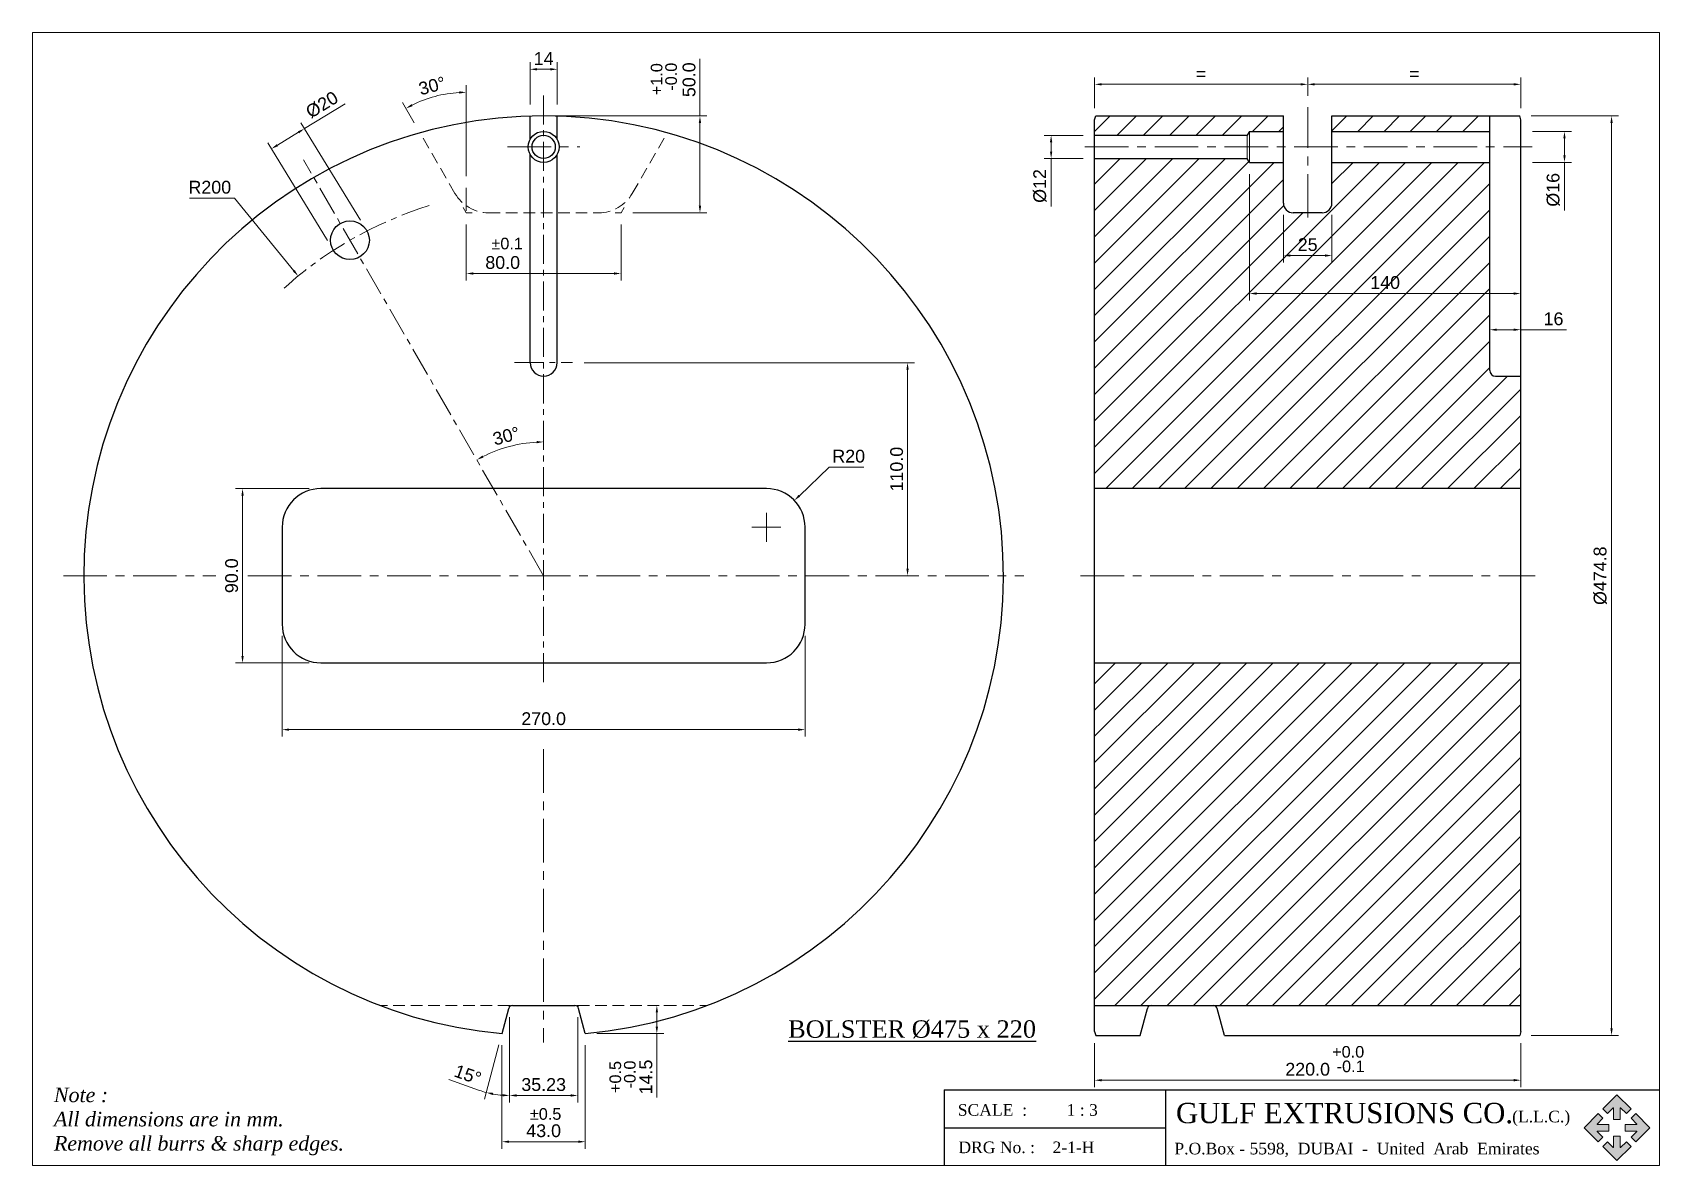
# Model space of a CAD drawing. Header units: millimetres. Extents: x 13 to 293, y 17 to 212.
import ezdxf
from ezdxf.enums import TextEntityAlignment as Align

# ---------------------------------------------------------------- set-up
doc = ezdxf.new("R2010")
doc.units = ezdxf.units.MM
doc.header["$MEASUREMENT"] = 0
doc.linetypes.add('CENTER', pattern=[2, 1.25, -0.25, 0.25, -0.25])
doc.linetypes.add('HIDDEN', pattern=[0.375, 0.25, -0.125])
doc.layers.add('Layer3', color=7, linetype='Continuous', lineweight=0)
doc.layers.add('PROFILE', color=7, linetype='Continuous')
doc.styles.add('ROMANT', font='TIMES.TTF', dxfattribs={"height": 2})
doc.styles.get("Standard").update_dxf_attribs({"font": 'ARIAL.TTF'})
doc.dimstyles.new('Copy of Standard', dxfattribs={"dimtxt": 2.2, "dimasz": 1.2, "dimexe": 1.2, "dimexo": 2, "dimgap": 0.75, "dimtad": 1, "dimtih": 1, "dimtoh": 1, "dimzin": 0, "dimdsep": 46, "dimtxsty": 'Standard', "dimcen": 2.5, "dimclrd": 5, "dimclre": 5, "dimclrt": 4, "dimadec": 0, "dimazin": 0, "dimtfac": 1, "dimtofl": 0, "dimtmove": 0, "dimatfit": 3, "dimfxl": 1, "dimtolj": 1, "dimtzin": 0, "dimlwd": 0, "dimlwe": 0, "dimarcsym": 0})
doc.dimstyles.get("Standard").update_dxf_attribs({"dimtxt": 2.2, "dimasz": 1.2, "dimexe": 1.2, "dimexo": 2, "dimgap": 0.75, "dimtad": 1, "dimzin": 0, "dimdsep": 46, "dimtxsty": 'Standard', "dimcen": 2.5, "dimclrd": 5, "dimclre": 5, "dimclrt": 4, "dimadec": 0, "dimazin": 0, "dimtfac": 1, "dimtofl": 0, "dimtmove": 0, "dimatfit": 3, "dimfxl": 1, "dimtolj": 1, "dimtzin": 0, "dimlwd": 0, "dimlwe": 0, "dimarcsym": 0})

# ---------------------------------------------------------------- blocks, each defined once
blk = doc.blocks.new('*D226')
at = {"layer": 'Defpoints', "color": 0, "transparency": 16777216}
for p in [(547.65, 439.78), (555.98, 439.78), (555.98, 430.75)]:
    blk.add_point(p, dxfattribs=at)
at = {"layer": 'PROFILE', "color": 5, "lineweight": 0, "transparency": 16777216}
for p, q in [((547.65, 437.78), (547.65, 429.55)), ((555.98, 437.78), (555.98, 429.55)), ((548.85, 430.75), (554.78, 430.75))]:
    blk.add_line(p, q, dxfattribs=at)
at = {"layer": 'PROFILE', "color": 5, "transparency": 16777216}
for points in [[(548.85, 430.95), (548.85, 430.55), (547.65, 430.75)], [(554.78, 430.95), (554.78, 430.55), (555.98, 430.75)]]:
    blk.add_solid(points, dxfattribs=at)
at = {"layer": 'PROFILE', "color": 4, "transparency": 16777216, "insert": (551.81, 432.62), "char_height": 2.2, "attachment_point": 5}
blk.add_mtext('\\A1;25', dxfattribs=at)
blk = doc.blocks.new('*D227')
at = {"layer": 'Defpoints', "color": 0, "transparency": 16777216}
for p in [(515.15, 297.18), (588.48, 297.18), (588.48, 288.81)]:
    blk.add_point(p, dxfattribs=at)
at = {"layer": 'PROFILE', "color": 5, "lineweight": 0, "transparency": 16777216}
for p, q in [((515.15, 295.18), (515.15, 287.61)), ((588.48, 295.18), (588.48, 287.61)), ((516.35, 288.81), (587.28, 288.81))]:
    blk.add_line(p, q, dxfattribs=at)
at = {"layer": 'PROFILE', "color": 5, "transparency": 16777216}
for points in [[(516.35, 289.01), (516.35, 288.61), (515.15, 288.81)], [(587.28, 289.01), (587.28, 288.61), (588.48, 288.81)]]:
    blk.add_solid(points, dxfattribs=at)
at = {"layer": 'PROFILE', "color": 4, "transparency": 16777216, "insert": (551.81, 290.68), "char_height": 2.2, "attachment_point": 5}
blk.add_mtext('\\A1;220.0', dxfattribs=at)
blk = doc.blocks.new('*D228')
at = {"layer": 'Defpoints', "color": 0, "transparency": 16777216}
for p in [(588.3, 454.78), (588.3, 296.51), (604.11, 296.51)]:
    blk.add_point(p, dxfattribs=at)
at = {"layer": 'PROFILE', "color": 5, "lineweight": 0, "transparency": 16777216}
for p, q in [((590.3, 454.78), (605.31, 454.78)), ((604.11, 453.58), (604.11, 297.71)), ((590.3, 296.51), (605.31, 296.51))]:
    blk.add_line(p, q, dxfattribs=at)
at = {"layer": 'PROFILE', "color": 5, "transparency": 16777216}
for points in [[(603.91, 453.58), (604.31, 453.58), (604.11, 454.78)], [(603.91, 297.71), (604.31, 297.71), (604.11, 296.51)]]:
    blk.add_solid(points, dxfattribs=at)
at = {"layer": 'PROFILE', "color": 4, "transparency": 16777216, "insert": (602.17, 375.64), "char_height": 2.2, "attachment_point": 5, "rotation": 90}
blk.add_mtext('\\A1;Ø474.8', dxfattribs=at)
blk = doc.blocks.new('*D229')
at = {"layer": 'Defpoints', "color": 0, "transparency": 16777216}
for p in [(403.38, 458.54), (399.05, 451.86), (406.99, 442.41), (405.06, 441.44), (406.99, 438.46)]:
    blk.add_point(p, dxfattribs=at)
at = {"layer": 'PROFILE', "color": 5, "lineweight": 0, "transparency": 16777216}
for p, q in [((406.99, 444.41), (406.99, 460.05)), ((398.05, 453.6), (396.01, 457.11))]:
    blk.add_line(p, q, dxfattribs=at)
blk.add_arc((406.99, 438.11), 20.74, 93.3153, 116.6847, dxfattribs=at)
at = {"layer": 'PROFILE', "color": 5, "transparency": 16777216}
for points in [[(397.77, 456.47), (397.58, 456.82), (396.61, 456.07)], [(405.78, 459.02), (405.79, 458.62), (406.99, 458.85)]]:
    blk.add_solid(points, dxfattribs=at)
at = {"layer": 'PROFILE', "color": 4, "transparency": 16777216, "insert": (401.13, 459.96), "char_height": 2.2, "attachment_point": 5, "rotation": 15}
blk.add_mtext('\\A1;30°', dxfattribs=at)
blk = doc.blocks.new('*D230')
at = {"layer": 'Defpoints', "color": 0, "transparency": 16777216}
for p in [(406.99, 438.11), (433.65, 438.11), (433.65, 427.66)]:
    blk.add_point(p, dxfattribs=at)
at = {"layer": 'PROFILE', "color": 5, "lineweight": 0, "transparency": 16777216}
for p, q in [((406.99, 436.11), (406.99, 426.46)), ((433.65, 436.11), (433.65, 426.46)), ((408.19, 427.66), (432.45, 427.66))]:
    blk.add_line(p, q, dxfattribs=at)
at = {"layer": 'PROFILE', "color": 5, "transparency": 16777216}
for points in [[(408.19, 427.86), (408.19, 427.46), (406.99, 427.66)], [(432.45, 427.86), (432.45, 427.46), (433.65, 427.66)]]:
    blk.add_solid(points, dxfattribs=at)
at = {"layer": 'PROFILE', "color": 4, "transparency": 16777216, "insert": (413.27, 429.54), "char_height": 2.2, "attachment_point": 5}
blk.add_mtext('\\A1;80.0', dxfattribs=at)
blk = doc.blocks.new('*D231')
at = {"layer": 'Defpoints', "color": 0, "transparency": 16777216}
for p in [(420.32, 454.78), (447.22, 454.78), (433.65, 438.11)]:
    blk.add_point(p, dxfattribs=at)
at = {"layer": 'PROFILE', "color": 5, "lineweight": 0, "transparency": 16777216}
for p, q in [((447.22, 454.78), (447.22, 464.62)), ((422.32, 454.78), (448.42, 454.78)), ((447.22, 439.31), (447.22, 453.58)), ((435.65, 438.11), (448.42, 438.11))]:
    blk.add_line(p, q, dxfattribs=at)
at = {"layer": 'PROFILE', "color": 5, "transparency": 16777216}
for points in [[(447.02, 453.58), (447.42, 453.58), (447.22, 454.78)], [(447.02, 439.31), (447.42, 439.31), (447.22, 438.11)]]:
    blk.add_solid(points, dxfattribs=at)
at = {"layer": 'PROFILE', "color": 4, "transparency": 16777216, "insert": (445.35, 461.01), "char_height": 2.2, "attachment_point": 5, "rotation": 90}
blk.add_mtext('\\A1;50.0', dxfattribs=at)
blk = doc.blocks.new('*D224')
at = {"layer": 'Defpoints', "color": 0, "transparency": 16777216}
for p in [(515.15, 451.44), (507.66, 447.44), (515.15, 447.44)]:
    blk.add_point(p, dxfattribs=at)
at = {"layer": 'PROFILE', "color": 5, "lineweight": 0, "transparency": 16777216}
for p, q in [((513.15, 451.44), (506.46, 451.44)), ((507.66, 450.24), (507.66, 448.64)), ((513.15, 447.44), (506.46, 447.44)), ((507.66, 447.44), (507.66, 439.22))]:
    blk.add_line(p, q, dxfattribs=at)
at = {"layer": 'PROFILE', "color": 5, "transparency": 16777216}
for points in [[(507.46, 450.24), (507.86, 450.24), (507.66, 451.44)], [(507.46, 448.64), (507.86, 448.64), (507.66, 447.44)]]:
    blk.add_solid(points, dxfattribs=at)
at = {"layer": 'PROFILE', "color": 4, "transparency": 16777216, "insert": (505.73, 442.73), "char_height": 2.2, "attachment_point": 5, "rotation": 90}
blk.add_mtext('\\A1;Ø12', dxfattribs=at)
blk = doc.blocks.new('*D232')
at = {"layer": 'Defpoints', "color": 0, "transparency": 16777216}
for p in [(439.8, 301.67), (427.49, 296.84), (439.8, 296.84)]:
    blk.add_point(p, dxfattribs=at)
at = {"layer": 'PROFILE', "color": 5, "lineweight": 0, "transparency": 16777216}
for p, q in [((439.8, 300.47), (439.8, 298.04)), ((441.8, 301.67), (441, 301.67)), ((429.49, 296.84), (441, 296.84)), ((439.8, 296.84), (439.8, 285.85))]:
    blk.add_line(p, q, dxfattribs=at)
at = {"layer": 'PROFILE', "color": 5, "transparency": 16777216}
for points in [[(439.6, 300.47), (440, 300.47), (439.8, 301.67)], [(439.6, 298.04), (440, 298.04), (439.8, 296.84)]]:
    blk.add_solid(points, dxfattribs=at)
at = {"layer": 'PROFILE', "color": 4, "transparency": 16777216, "insert": (437.92, 289.36), "char_height": 2.2, "attachment_point": 5, "rotation": 90}
blk.add_mtext('\\A1;14.5', dxfattribs=at)
blk = doc.blocks.new('*D233')
at = {"layer": 'Defpoints', "color": 0, "transparency": 16777216}
for p in [(413.15, 296.84), (427.49, 296.84), (413.15, 278.22)]:
    blk.add_point(p, dxfattribs=at)
at = {"layer": 'PROFILE', "color": 5, "lineweight": 0, "transparency": 16777216}
for p, q in [((413.15, 294.84), (413.15, 277.02)), ((427.49, 294.84), (427.49, 277.02)), ((426.29, 278.22), (414.35, 278.22))]:
    blk.add_line(p, q, dxfattribs=at)
at = {"layer": 'PROFILE', "color": 5, "transparency": 16777216}
for points in [[(414.35, 278.42), (414.35, 278.02), (413.15, 278.22)], [(426.29, 278.42), (426.29, 278.02), (427.49, 278.22)]]:
    blk.add_solid(points, dxfattribs=at)
at = {"layer": 'PROFILE', "color": 4, "transparency": 16777216, "insert": (420.32, 280.1), "char_height": 2.2, "attachment_point": 5}
blk.add_mtext('\\A1;43.0', dxfattribs=at)
blk = doc.blocks.new('*D234')
at = {"layer": 'Defpoints', "color": 0, "transparency": 16777216}
for p in [(414.45, 301.67), (426.19, 301.67), (426.19, 286.18)]:
    blk.add_point(p, dxfattribs=at)
at = {"layer": 'PROFILE', "color": 5, "lineweight": 0, "transparency": 16777216}
for p, q in [((414.45, 299.67), (414.45, 284.98)), ((426.19, 299.67), (426.19, 284.98)), ((415.65, 286.18), (424.99, 286.18))]:
    blk.add_line(p, q, dxfattribs=at)
at = {"layer": 'PROFILE', "color": 5, "transparency": 16777216}
for points in [[(415.65, 286.38), (415.65, 285.98), (414.45, 286.18)], [(424.99, 286.38), (424.99, 285.98), (426.19, 286.18)]]:
    blk.add_solid(points, dxfattribs=at)
at = {"layer": 'PROFILE', "color": 4, "transparency": 16777216, "insert": (420.32, 288.05), "char_height": 2.2, "attachment_point": 5}
blk.add_mtext('\\A1;35.23', dxfattribs=at)
blk = doc.blocks.new('*D235')
at = {"layer": 'Defpoints', "color": 0, "transparency": 16777216}
for p in [(414.31, 301.18), (413.15, 296.84), (414.45, 297.98), (414.45, 294.78), (413.1, 286.23)]:
    blk.add_point(p, dxfattribs=at)
at = {"layer": 'PROFILE', "color": 5, "lineweight": 0, "transparency": 16777216}
for p, q in [((412.63, 294.9), (410.13, 285.54)), ((414.45, 292.78), (414.45, 284.97)), ((409.29, 287.06), (404, 288.92))]:
    blk.add_line(p, q, dxfattribs=at)
for start, end in [(250.5618, 255), (259.4382, 265.5618)]:
    blk.add_arc((414.45, 301.67), 15.5, start, end, dxfattribs=at)
at = {"layer": 'PROFILE', "color": 5, "transparency": 16777216}
for points in [[(411.56, 286.24), (411.65, 286.63), (410.44, 286.7)], [(413.26, 286.42), (413.24, 286.02), (414.45, 286.17)]]:
    blk.add_solid(points, dxfattribs=at)
at = {"layer": 'PROFILE', "color": 4, "transparency": 16777216, "insert": (407.27, 289.76), "char_height": 2.2, "attachment_point": 5, "rotation": 340.5618}
blk.add_mtext('\\A1;15°', dxfattribs=at)
blk = doc.blocks.new('*D225')
at = {"layer": 'Defpoints', "color": 0, "transparency": 16777216}
for p in [(588.48, 452.11), (588.48, 446.78), (596.01, 446.78)]:
    blk.add_point(p, dxfattribs=at)
at = {"layer": 'PROFILE', "color": 5, "lineweight": 0, "transparency": 16777216}
for p, q in [((590.48, 452.11), (597.21, 452.11)), ((596.01, 450.91), (596.01, 447.98)), ((590.48, 446.78), (597.21, 446.78)), ((596.01, 446.78), (596.01, 438.53))]:
    blk.add_line(p, q, dxfattribs=at)
at = {"layer": 'PROFILE', "color": 5, "transparency": 16777216}
for points in [[(595.81, 450.91), (596.21, 450.91), (596.01, 452.11)], [(595.81, 447.98), (596.21, 447.98), (596.01, 446.78)]]:
    blk.add_solid(points, dxfattribs=at)
at = {"layer": 'PROFILE', "color": 4, "transparency": 16777216, "insert": (594.08, 442.06), "char_height": 2.2, "attachment_point": 5, "rotation": 90}
blk.add_mtext('\\A1;Ø16', dxfattribs=at)
blk = doc.blocks.new('*D236')
at = {"layer": 'Defpoints', "color": 0, "transparency": 16777216}
for p in [(515.15, 460.22), (515.15, 454.11), (551.81, 456.26)]:
    blk.add_point(p, dxfattribs=at)
at = {"layer": 'PROFILE', "color": 5, "lineweight": 0, "transparency": 16777216}
for p, q in [((515.15, 456.11), (515.15, 461.42)), ((550.61, 460.22), (516.35, 460.22)), ((551.81, 458.26), (551.81, 461.42))]:
    blk.add_line(p, q, dxfattribs=at)
at = {"layer": 'PROFILE', "color": 5, "transparency": 16777216}
for points in [[(516.35, 460.42), (516.35, 460.02), (515.15, 460.22)], [(550.61, 460.42), (550.61, 460.02), (551.81, 460.22)]]:
    blk.add_solid(points, dxfattribs=at)
at = {"layer": 'PROFILE', "color": 4, "transparency": 16777216, "insert": (533.48, 462.07), "char_height": 2.2, "attachment_point": 5}
blk.add_mtext('\\A1;=', dxfattribs=at)
blk = doc.blocks.new('*D237')
at = {"layer": 'Defpoints', "color": 0, "transparency": 16777216}
for p in [(588.48, 460.22), (551.81, 456.26), (588.48, 454.11)]:
    blk.add_point(p, dxfattribs=at)
at = {"layer": 'PROFILE', "color": 5, "lineweight": 0, "transparency": 16777216}
for p, q in [((551.81, 458.26), (551.81, 461.42)), ((553.01, 460.22), (587.28, 460.22)), ((588.48, 456.11), (588.48, 461.42))]:
    blk.add_line(p, q, dxfattribs=at)
at = {"layer": 'PROFILE', "color": 5, "transparency": 16777216}
for points in [[(553.01, 460.42), (553.01, 460.02), (551.81, 460.22)], [(587.28, 460.42), (587.28, 460.02), (588.48, 460.22)]]:
    blk.add_solid(points, dxfattribs=at)
at = {"layer": 'PROFILE', "color": 4, "transparency": 16777216, "insert": (570.15, 462.07), "char_height": 2.2, "attachment_point": 5}
blk.add_mtext('\\A1;=', dxfattribs=at)
blk = doc.blocks.new('*D238')
at = {"layer": 'Defpoints', "color": 0, "transparency": 16777216}
for p in [(541.81, 446.78), (588.48, 429.64), (588.48, 424.21)]:
    blk.add_point(p, dxfattribs=at)
at = {"layer": 'PROFILE', "color": 5, "lineweight": 0, "transparency": 16777216}
for p, q in [((541.81, 444.78), (541.81, 423.01)), ((588.48, 427.64), (588.48, 423.01)), ((543.01, 424.21), (587.28, 424.21))]:
    blk.add_line(p, q, dxfattribs=at)
at = {"layer": 'PROFILE', "color": 5, "transparency": 16777216}
for points in [[(543.01, 424.41), (543.01, 424.01), (541.81, 424.21)], [(587.28, 424.41), (587.28, 424.01), (588.48, 424.21)]]:
    blk.add_solid(points, dxfattribs=at)
at = {"layer": 'PROFILE', "color": 4, "transparency": 16777216, "insert": (565.14, 426.09), "char_height": 2.2, "attachment_point": 5}
blk.add_mtext('\\A1;140', dxfattribs=at)
blk = doc.blocks.new('*D239')
at = {"layer": 'Defpoints', "color": 0, "transparency": 16777216}
for p in [(583.15, 417.98), (588.48, 417.98), (588.48, 417.14)]:
    blk.add_point(p, dxfattribs=at)
at = {"layer": 'PROFILE', "color": 5, "lineweight": 0, "transparency": 16777216}
for p, q in [((583.15, 419.98), (583.15, 419.18)), ((584.35, 417.98), (587.28, 417.98)), ((588.48, 419.14), (588.48, 419.18)), ((588.48, 417.98), (596.34, 417.98))]:
    blk.add_line(p, q, dxfattribs=at)
at = {"layer": 'PROFILE', "color": 5, "transparency": 16777216}
for points in [[(584.35, 418.18), (584.35, 417.78), (583.15, 417.98)], [(587.28, 418.18), (587.28, 417.78), (588.48, 417.98)]]:
    blk.add_solid(points, dxfattribs=at)
at = {"layer": 'PROFILE', "color": 4, "transparency": 16777216, "insert": (594.12, 419.85), "char_height": 2.2, "attachment_point": 5}
blk.add_mtext('\\A1;16', dxfattribs=at)
blk = doc.blocks.new('*D240')
at = {"layer": 'Defpoints', "color": 0, "transparency": 16777216}
for p in [(425.31, 412.31), (482.95, 375.64), (482.95, 375.64)]:
    blk.add_point(p, dxfattribs=at)
at = {"layer": 'PROFILE', "color": 5, "lineweight": 0, "transparency": 16777216}
for p, q in [((427.31, 412.31), (484.15, 412.31)), ((482.95, 411.11), (482.95, 376.84)), ((480.95, 375.64), (481.75, 375.64))]:
    blk.add_line(p, q, dxfattribs=at)
at = {"layer": 'PROFILE', "color": 5, "transparency": 16777216}
for points in [[(482.75, 411.11), (483.15, 411.11), (482.95, 412.31)], [(482.75, 376.84), (483.15, 376.84), (482.95, 375.64)]]:
    blk.add_solid(points, dxfattribs=at)
at = {"layer": 'PROFILE', "color": 4, "transparency": 16777216, "insert": (481.08, 393.98), "char_height": 2.2, "attachment_point": 5, "rotation": 90}
blk.add_mtext('\\A1;110.0', dxfattribs=at)
blk = doc.blocks.new('*D241')
at = {"layer": 'Defpoints', "color": 0, "transparency": 16777216}
for p in [(420.32, 458.31), (378.99, 447.23), (416.32, 398.32), (420.32, 375.64), (420.32, 341.23)]:
    blk.add_point(p, dxfattribs=at)
at = {"layer": 'PROFILE', "color": 5, "lineweight": 0, "transparency": 16777216}
blk.add_arc((420.32, 375.64), 23.02, 92.987, 117.013, dxfattribs=at)
at = {"layer": 'PROFILE', "color": 5, "transparency": 16777216}
for points in [[(419.11, 398.83), (419.12, 398.43), (420.32, 398.67)], [(409.96, 395.98), (409.77, 396.33), (408.81, 395.58)]]:
    blk.add_solid(points, dxfattribs=at)
at = {"layer": 'PROFILE', "color": 4, "transparency": 16777216, "insert": (413.88, 399.69), "char_height": 2.2, "attachment_point": 5, "rotation": 15}
blk.add_mtext('\\A1;30°', dxfattribs=at)
blk = doc.blocks.new('*D242')
at = {"layer": 'Defpoints', "color": 0, "transparency": 16777216}
for p in [(378.07, 427.22), (420.32, 375.64)]:
    blk.add_point(p, dxfattribs=at)
at = {"layer": 'PROFILE', "color": 5, "lineweight": 0, "transparency": 16777216}
for p, q in [((359.38, 440.62), (367.09, 440.62)), ((367.09, 440.62), (377.31, 428.14)), ((420.32, 373.14), (420.32, 378.14)), ((417.82, 375.64), (422.82, 375.64))]:
    blk.add_line(p, q, dxfattribs=at)
at = {"layer": 'PROFILE', "color": 5, "transparency": 16777216}
blk.add_solid([(377.47, 428.27), (377.16, 428.02), (378.07, 427.22)], dxfattribs=at)
at = {"layer": 'PROFILE', "color": 4, "transparency": 16777216, "insert": (362.86, 442.5), "char_height": 2.2, "attachment_point": 5}
blk.add_mtext('\\A1;R200', dxfattribs=at)
blk = doc.blocks.new('*D243')
at = {"layer": 'Defpoints', "color": 0, "transparency": 16777216}
for p in [(379.15, 452.59), (389.83, 435.12), (384.14, 431.64)]:
    blk.add_point(p, dxfattribs=at)
at = {"layer": 'PROFILE', "color": 5, "lineweight": 0, "transparency": 16777216}
for p, q in [((379.15, 452.59), (386.18, 456.88)), ((388.79, 436.82), (378.53, 453.61)), ((374.49, 449.74), (378.13, 451.96)), ((383.1, 433.35), (372.84, 450.14))]:
    blk.add_line(p, q, dxfattribs=at)
at = {"layer": 'PROFILE', "color": 5, "transparency": 16777216}
for points in [[(378.02, 452.13), (378.23, 451.79), (379.15, 452.59)], [(374.38, 449.91), (374.59, 449.57), (373.46, 449.11)]]:
    blk.add_solid(points, dxfattribs=at)
at = {"layer": 'PROFILE', "color": 4, "transparency": 16777216, "insert": (382.17, 456.7), "char_height": 2.2, "attachment_point": 5, "rotation": 31.4324}
blk.add_mtext('\\A1;Ø20', dxfattribs=at)
blk = doc.blocks.new('*D244')
at = {"layer": 'Defpoints', "color": 0, "transparency": 16777216}
for p in [(417.99, 462.81), (417.99, 454.74), (422.65, 454.74)]:
    blk.add_point(p, dxfattribs=at)
at = {"layer": 'PROFILE', "color": 5, "lineweight": 0, "transparency": 16777216}
for p, q in [((417.99, 456.74), (417.99, 464.01)), ((421.45, 462.81), (419.19, 462.81)), ((422.65, 456.74), (422.65, 464.01))]:
    blk.add_line(p, q, dxfattribs=at)
at = {"layer": 'PROFILE', "color": 5, "transparency": 16777216}
for points in [[(419.19, 463.01), (419.19, 462.61), (417.99, 462.81)], [(421.45, 463.01), (421.45, 462.61), (422.65, 462.81)]]:
    blk.add_solid(points, dxfattribs=at)
at = {"layer": 'PROFILE', "color": 4, "transparency": 16777216, "insert": (420.32, 464.66), "char_height": 2.2, "attachment_point": 5}
blk.add_mtext('\\A1;14', dxfattribs=at)
blk = doc.blocks.new('*D245')
at = {"layer": 'Defpoints', "color": 0, "transparency": 16777216}
for p in [(375.32, 367.31), (465.32, 367.31), (465.32, 349.15)]:
    blk.add_point(p, dxfattribs=at)
at = {"layer": 'PROFILE', "color": 5, "lineweight": 0, "transparency": 16777216}
for p, q in [((375.32, 365.31), (375.32, 347.95)), ((465.32, 365.31), (465.32, 347.95)), ((376.52, 349.15), (464.12, 349.15))]:
    blk.add_line(p, q, dxfattribs=at)
at = {"layer": 'PROFILE', "color": 5, "transparency": 16777216}
for points in [[(376.52, 349.35), (376.52, 348.95), (375.32, 349.15)], [(464.12, 349.35), (464.12, 348.95), (465.32, 349.15)]]:
    blk.add_solid(points, dxfattribs=at)
at = {"layer": 'PROFILE', "color": 4, "transparency": 16777216, "insert": (420.32, 351.02), "char_height": 2.2, "attachment_point": 5}
blk.add_mtext('\\A1;270.0', dxfattribs=at)
blk = doc.blocks.new('*D246')
at = {"layer": 'Defpoints', "color": 0, "transparency": 16777216}
for p in [(368.5, 390.64), (381.99, 390.64), (381.99, 360.64)]:
    blk.add_point(p, dxfattribs=at)
at = {"layer": 'PROFILE', "color": 5, "lineweight": 0, "transparency": 16777216}
for p, q in [((379.99, 390.64), (367.3, 390.64)), ((368.5, 361.84), (368.5, 389.44)), ((379.99, 360.64), (367.3, 360.64))]:
    blk.add_line(p, q, dxfattribs=at)
at = {"layer": 'PROFILE', "color": 5, "transparency": 16777216}
for points in [[(368.3, 389.44), (368.7, 389.44), (368.5, 390.64)], [(368.3, 361.84), (368.7, 361.84), (368.5, 360.64)]]:
    blk.add_solid(points, dxfattribs=at)
at = {"layer": 'PROFILE', "color": 4, "transparency": 16777216, "insert": (366.63, 375.64), "char_height": 2.2, "attachment_point": 5, "rotation": 90}
blk.add_mtext('\\A1;90.0', dxfattribs=at)
blk = doc.blocks.new('*D247')
at = {"layer": 'Defpoints', "color": 0, "transparency": 16777216}
for p in [(463.46, 388.59), (458.65, 383.98)]:
    blk.add_point(p, dxfattribs=at)
at = {"layer": 'PROFILE', "color": 5, "lineweight": 0, "transparency": 16777216}
for p, q in [((469.45, 394.34), (464.33, 389.42)), ((475.45, 394.34), (469.45, 394.34)), ((458.65, 381.48), (458.65, 386.48)), ((456.15, 383.98), (461.15, 383.98))]:
    blk.add_line(p, q, dxfattribs=at)
at = {"layer": 'PROFILE', "color": 5, "transparency": 16777216}
blk.add_solid([(464.19, 389.57), (464.47, 389.28), (463.46, 388.59)], dxfattribs=at)
at = {"layer": 'PROFILE', "color": 4, "transparency": 16777216, "insert": (472.82, 396.21), "char_height": 2.2, "attachment_point": 5}
blk.add_mtext('\\A1;R20', dxfattribs=at)
blk = doc.blocks.new('2-1-H')
at = {"layer": 'Layer3'}
h = blk.add_hatch(color=80, dxfattribs=at)
edge = h.paths.add_edge_path()
edge.add_line((287.5497, 6.5), (285.1263, 4.0766))
edge.add_line((285.1263, 4.0766), (284.3185, 4.8844))
edge.add_line((284.3185, 4.8844), (285.3037, 5.8697))
edge.add_arc((285.2792, 5.8942), 0.0346, 314.999643, 450.000471)
edge.add_line((285.2792, 5.9288), (283.3231, 5.9288))
edge.add_line((283.3231, 5.9288), (283.3231, 6.5))
edge.add_line((283.3231, 6.5), (283.3231, 7.0712))
edge.add_line((283.3231, 7.0712), (285.2792, 7.0712))
edge.add_arc((285.2792, 7.1058), 0.0346, 269.999529, 405.000357)
edge.add_line((285.3037, 7.1303), (284.3185, 8.1156))
edge.add_line((284.3185, 8.1156), (285.1263, 8.9234))
edge.add_line((285.1263, 8.9234), (287.5497, 6.5))
edge = h.paths.add_edge_path()
edge.add_line((281.8951, 0.8454), (284.3185, 3.2688))
edge.add_line((284.3185, 3.2688), (283.5107, 4.0766))
edge.add_line((283.5107, 4.0766), (282.5254, 3.0914))
edge.add_arc((282.5009, 3.1159), 0.0346, 179.999529, 315.000357, ccw=False)
edge.add_line((282.4663, 3.1159), (282.4663, 5.072))
edge.add_line((282.4663, 5.072), (281.8951, 5.072))
edge.add_line((281.8951, 5.072), (281.3239, 5.072))
edge.add_line((281.3239, 5.072), (281.3239, 3.1159))
edge.add_arc((281.2892, 3.1159), 0.0346, -135.000357, 0.000471, ccw=False)
edge.add_line((281.2647, 3.0914), (280.2795, 4.0766))
edge.add_line((280.2795, 4.0766), (279.4717, 3.2688))
edge.add_line((279.4717, 3.2688), (281.8951, 0.8454))
edge = h.paths.add_edge_path()
edge.add_line((276.2405, 6.5), (278.6639, 8.9234))
edge.add_line((278.6639, 8.9234), (279.4717, 8.1156))
edge.add_line((279.4717, 8.1156), (278.4865, 7.1303))
edge.add_arc((278.511, 7.1058), 0.0346, 134.999643, 270.000471)
edge.add_line((278.511, 7.0712), (280.4671, 7.0712))
edge.add_line((280.4671, 7.0712), (280.4671, 6.5))
edge.add_line((280.4671, 6.5), (280.4671, 5.9288))
edge.add_line((280.4671, 5.9288), (278.511, 5.9288))
edge.add_arc((278.511, 5.8942), 0.0346, 89.999529, 225.000357)
edge.add_line((278.4865, 5.8697), (279.4717, 4.8844))
edge.add_line((279.4717, 4.8844), (278.6639, 4.0766))
edge.add_line((278.6639, 4.0766), (276.2405, 6.5))
edge = h.paths.add_edge_path()
edge.add_line((281.8951, 12.1546), (279.4717, 9.7312))
edge.add_line((279.4717, 9.7312), (280.2795, 8.9234))
edge.add_line((280.2795, 8.9234), (281.2647, 9.9086))
edge.add_arc((281.2892, 9.8841), 0.0346, -0.000471, 135.000357, ccw=False)
edge.add_line((281.3239, 9.8841), (281.3239, 7.928))
edge.add_line((281.3239, 7.928), (281.8951, 7.928))
edge.add_line((281.8951, 7.928), (282.4663, 7.928))
edge.add_line((282.4663, 7.928), (282.4663, 9.8841))
edge.add_arc((282.5009, 9.8841), 0.0346, 44.999643, 180.000471, ccw=False)
edge.add_line((282.5254, 9.9086), (283.5107, 8.9234))
edge.add_line((283.5107, 8.9234), (284.3185, 9.7312))
edge.add_line((284.3185, 9.7312), (281.8951, 12.1546))
at = {"layer": 'PROFILE', "lineweight": 0}
h = blk.add_hatch(dxfattribs=at)
h.set_pattern_fill('_USER', color=6, scale=3.2, angle=45, style=0, pattern_type=0)
h.set_pattern_definition([(45, (-323.1483, -274.133), (-2.262742, 2.262742), [])])
h.paths.add_polyline_path([(191.9974, 86.5117), (191.9974, 27.5368), (265.33, 27.5368), (265.33, 86.5117)])
h.paths.add_polyline_path([(265.33, 116.5114), (265.33, 135.8482), (260.9967, 135.8482, -0.41421356), (259.9967, 136.8482), (259.9967, 172.6448), (232.8304, 172.6448), (232.8304, 165.6448, -0.41421356), (231.1637, 163.9781), (226.1637, 163.9781, -0.41421356), (224.497, 165.6448), (224.497, 172.6448), (218.66, 172.6448), (218.2751, 173.3115), (191.9974, 173.3115), (191.9974, 116.5114)])
h.paths.add_polyline_path([(218.2751, 177.3115), (218.66, 177.9781), (224.497, 177.9781), (224.497, 180.6448), (192.176, 180.6448), (191.9974, 179.9781), (191.9974, 177.3115)])
h.paths.add_polyline_path([(259.9967, 177.9781), (259.9967, 180.6448), (232.8304, 180.6448), (232.8304, 177.9781)])
h.paths.add_polyline_path([(226.511, 160.1602), (230.8164, 160.1602), (230.8164, 156.8136), (226.511, 156.8136)], flags=24)
h.paths.add_polyline_path([(239.122, 153.6252), (244.8681, 153.6252), (244.8681, 150.2787), (239.122, 150.2787)], flags=24)
at = {"layer": 'Layer3', "color": 1}
blk.add_lwpolyline([(9.2066, 195), (9.2066, 0), (289.2066, 0), (289.2066, 195)], close=True, dxfattribs=at)
at = {"layer": 'Layer3', "color": 80}
for points in [[(281.8951, 12.1546), (279.4717, 9.7312), (280.2795, 8.9234), (281.2647, 9.9086, -0.66818386), (281.3239, 9.8841), (281.3239, 7.928), (281.8951, 7.928), (282.4663, 7.928), (282.4663, 9.8841, -0.66818386), (282.5254, 9.9086), (283.5107, 8.9234), (284.3185, 9.7312)], [(276.2405, 6.5), (278.6639, 8.9234), (279.4717, 8.1156), (278.4865, 7.1303, 0.66818386), (278.511, 7.0712), (280.4671, 7.0712), (280.4671, 6.5), (280.4671, 5.9288), (278.511, 5.9288, 0.66818386), (278.4865, 5.8697), (279.4717, 4.8844), (278.6639, 4.0766)], [(287.5497, 6.5), (285.1263, 4.0766), (284.3185, 4.8844), (285.3037, 5.8697, 0.66818386), (285.2792, 5.9288), (283.3231, 5.9288), (283.3231, 6.5), (283.3231, 7.0712), (285.2792, 7.0712, 0.66818386), (285.3037, 7.1303), (284.3185, 8.1156), (285.1263, 8.9234)], [(281.8951, 0.8454), (284.3185, 3.2688), (283.5107, 4.0766), (282.5254, 3.0914, -0.66818386), (282.4663, 3.1159), (282.4663, 5.072), (281.8951, 5.072), (281.3239, 5.072), (281.3239, 3.1159, -0.66818386), (281.2647, 3.0914), (280.2795, 4.0766), (279.4717, 3.2688)]]:
    blk.add_lwpolyline(points, format="xyb", close=True, dxfattribs=at)
at = {"layer": 'PROFILE', "color": 1, "linetype": 'CENTER', "lineweight": 0, "ltscale": 4}
for p, q in [((97.1706, 184.1747), (97.1706, 82.5495)), ((97.1706, 101.5115), (55.839, 173.0999)), ((92.1784, 138.1815), (102.1628, 138.1815))]:
    blk.add_line(p, q, dxfattribs=at)
at = {"layer": 'PROFILE', "color": 1, "linetype": 'CENTER', "lineweight": 0, "ltscale": 6}
for p, q in [((228.6637, 163.1367), (228.6637, 182.1277)), ((90.9463, 175.3115), (103.3948, 175.3115)), ((190.337, 175.3115), (267.3234, 175.3115)), ((83.8373, 164.3299), (83.8373, 168.2785)), ((14.5074, 101.5115), (40.761, 101.5115)), ((46.2674, 101.5115), (179.8337, 101.5115)), ((189.5711, 101.5115), (267.8234, 101.5115)), ((97.1706, 71.6421), (97.1706, 21.1674))]:
    blk.add_line(p, q, dxfattribs=at)
at = {"layer": 'PROFILE', "color": 7}
for p, q in [((94.8373, 176.6025), (94.8373, 180.6104)), ((99.5039, 176.6025), (99.5039, 180.6104)), ((191.9974, 179.9781), (192.176, 180.6448)), ((191.9974, 23.045), (191.9974, 179.9781)), ((192.176, 180.6448), (224.497, 180.6448)), ((224.497, 165.6448), (224.497, 180.6448)), ((232.8304, 180.6448), (265.1514, 180.6448)), ((232.8304, 165.6448), (232.8304, 180.6448)), ((259.9967, 136.8482), (259.9967, 180.6448)), ((265.33, 179.9781), (265.1514, 180.6448)), ((265.33, 23.045), (265.33, 179.9781)), ((191.9974, 177.3115), (218.2751, 177.3115)), ((218.66, 177.9781), (218.2751, 177.3115)), ((218.66, 177.9781), (224.497, 177.9781)), ((232.8304, 177.9781), (259.9967, 177.9781)), ((94.8373, 138.1815), (94.8373, 174.0204)), ((99.5039, 138.1815), (99.5039, 174.0204)), ((191.9974, 173.3115), (218.2751, 173.3115)), ((218.66, 172.6448), (218.2751, 173.3115)), ((218.66, 172.6448), (224.497, 172.6448)), ((232.8304, 172.6448), (259.9967, 172.6448)), ((231.1637, 163.9781), (226.1637, 163.9781)), ((260.9967, 135.8482), (265.33, 135.8482)), ((90.0039, 22.7035), (91.1666, 27.0427)), ((91.8106, 27.5368), (102.5306, 27.5368)), ((104.3372, 22.7035), (103.1745, 27.0427)), ((191.9974, 27.5368), (265.33, 27.5368)), ((199.8229, 22.3783), (201.0728, 27.0427)), ((214.3305, 22.3783), (213.0807, 27.0427)), ((191.9974, 23.045), (192.176, 22.3783)), ((265.33, 23.045), (265.1514, 22.3783)), ((192.176, 22.3783), (199.8229, 22.3783)), ((214.3305, 22.3783), (265.1514, 22.3783))]:
    blk.add_line(p, q, dxfattribs=at)
at = {"layer": 'PROFILE', "color": 3, "linetype": 'HIDDEN', "lineweight": 0, "ltscale": 8}
for p, q in [((81.9128, 167.3115), (75.8967, 177.7316)), ((112.4284, 167.3115), (118.4444, 177.7316)), ((87.6863, 163.9781), (106.6549, 163.9781)), ((91.299, 27.5368), (69.067, 27.5368)), ((103.0421, 27.5368), (125.2741, 27.5368))]:
    blk.add_line(p, q, dxfattribs=at)
at = {"layer": 'PROFILE', "color": 7, "lineweight": 0}
for p, q in [((218.2751, 177.3115), (218.2751, 173.3115)), ((218.66, 177.9781), (218.66, 172.6448))]:
    blk.add_line(p, q, dxfattribs=at)
at = {"layer": 'PROFILE', "color": 1, "lineweight": 0}
for p, q in [((83.8373, 163.9781), (83.3216, 164.8713)), ((83.8373, 163.9781), (84.8686, 163.9781)), ((109.4726, 163.9781), (110.5039, 163.9781)), ((110.5039, 163.9781), (111.0196, 164.8713)), ((91.2541, 27.3691), (91.299, 27.5368)), ((91.299, 27.5368), (91.4727, 27.5368)), ((103.0421, 27.5368), (102.8685, 27.5368)), ((103.0871, 27.3691), (103.0421, 27.5368))]:
    blk.add_line(p, q, dxfattribs=at)
at = {"layer": 'PROFILE', "color": 1}
for p, q in [((166.0861, 13), (289.2066, 13)), ((166.0861, 13), (166.0861, 0)), ((204.2066, 13), (204.2066, 0)), ((166.0861, 6.5), (204.2066, 6.5))]:
    blk.add_line(p, q, dxfattribs=at)
at = {"layer": 'PROFILE', "color": 7}
blk.add_lwpolyline([(58.8376, 86.5117), (135.5035, 86.5117, 0.41421356), (142.1701, 93.1783), (142.1701, 109.8448, 0.41421356), (135.5035, 116.5114), (58.8376, 116.5114, 0.41421356), (52.171, 109.8448), (52.171, 93.1783, 0.41421356)], format="xyb", close=True, dxfattribs=at)
for points in [[(265.33, 116.5114), (191.9974, 116.5114)], [(191.9974, 86.5117), (265.33, 86.5117)]]:
    blk.add_lwpolyline(points, dxfattribs=at)
for centre, radius in [((97.1706, 175.3115), 2.6667), ((97.1706, 175.3115), 2), ((63.8376, 159.246), 3.333)]:
    blk.add_circle(centre, radius, dxfattribs=at)
for centre, radius, start, end in [((97.1706, 101.5115), 79.1333, 275.19608, 264.80392), ((226.1637, 165.6448), 1.6667, 180, 270), ((231.1637, 165.6448), 1.6667, 270, 0), ((97.1706, 138.1815), 2.3333, 180, 0), ((260.9967, 136.8482), 1, 180, 270), ((91.8106, 26.8701), 0.6667, 90, 165), ((102.5306, 26.8701), 0.6667, 15, 90), ((201.7167, 26.8701), 0.6667, 90, 165), ((212.4367, 26.8701), 0.6667, 15, 90)]:
    blk.add_arc(centre, radius, start, end, dxfattribs=at)
at = {"layer": 'PROFILE', "color": 1, "linetype": 'CENTER', "lineweight": 0, "ltscale": 4}
blk.add_arc((97.1706, 101.5115), 66.666, 107.16908, 132.83092, dxfattribs=at)
at = {"layer": 'PROFILE', "color": 3, "linetype": 'HIDDEN', "lineweight": 0, "ltscale": 8}
for centre, start, end in [((87.6863, 170.6448), 210, 270), ((106.6549, 170.6448), 270, 330)]:
    blk.add_arc(centre, 6.6667, start, end, dxfattribs=at)
at = {"layer": 'Layer3', "color": 1, "style": 'ROMANT'}
for s, height, p in [('GULF EXTRUSIONS CO.', 3.5, (205.9951, 7.2771)), ('(L.L.C.)', 2, (263.8593, 7.4218))]:
    blk.add_text(s, height=height, dxfattribs=at).set_placement(p)
blk.add_text('P.O.Box - 5598,  DUBAI  -  United  Arab  Emirates', height=2, dxfattribs=at).set_placement((237.148, 2.7341), align=Align.MIDDLE)
at = {"layer": 'PROFILE', "color": 7, "char_height": 2, "width": 10.128687, "attachment_point": 1, "rotation": 90, "line_spacing_factor": 0.75}
for s, insert in [('+1.0\\P -0.0', (115.6053, 184.2135)), ('+0.5\\P -0.0', (108.4978, 12.4696))]:
    blk.add_mtext(s, dxfattribs=dict(at, insert=insert))
at = {"layer": 'PROFILE', "color": 7, "char_height": 2, "width": 10.128687, "attachment_point": 1, "line_spacing_factor": 0.75}
for s, insert in [('±0.1', (88.1835, 159.6804)), ('+0.0\\P -0.1', (232.8763, 20.5614)), ('±0.5', (94.8008, 9.8679))]:
    blk.add_mtext(s, dxfattribs=dict(at, insert=insert))
at = {"layer": 'PROFILE', "color": 7, "attachment_point": 1}
for s, insert, char_height, width in [('{\\fTimes New Roman|b0|i0|c0|p18;\\LBOLSTER Ø475 x 220}', (139.2443, 24.9838), 3, 65.066667), ('{\\fTimes New Roman|b0|i1|c0|p18;Note :\\PAll dimensions are in mm.\\PRemove all burrs & sharp edges.}', (12.8871, 13.3967), 2.5, 111.607143), ('{\\fTimes New Roman|b0|i0|c0|p18;SCALE  :}', (168.4488, 10.5575), 2, 27.865539), ('{\\fTimes New Roman|b0|i0|c0|p18;1 : 3}', (187.1742, 10.5575), 2, 27.865539), ('{\\fTimes New Roman|b0|i0|c0|p18;DRG No. :    2-1-H}', (168.553, 4.1197), 2, 43.406061)]:
    blk.add_mtext(s, dxfattribs=dict(at, insert=insert, char_height=char_height, width=width))
at = {"layer": 'PROFILE', "color": 7}
for base, p1, p2, override, picture, middle in [((94.8373, 188.6734), (99.5039, 180.6104), (94.8373, 180.6104), {"dimdec": 0, "dimlfac": 3}, '*D244', (97.1706, 190.5279)), ((265.33, 150.0787), (218.66, 172.6448), (265.33, 155.507), {"dimdec": 0, "dimlfac": 3}, '*D238', (241.995, 151.952)), ((232.8304, 156.6136), (224.497, 165.6448), (232.8304, 165.6448), {"dimdec": 0, "dimlfac": 3}, '*D226', (228.6637, 158.4869)), ((142.1701, 75.0135), (52.171, 93.1783), (142.1701, 93.1783), {"dimdec": 1, "dimlfac": 3}, '*D245', (97.1706, 76.8867)), ((103.0421, 12.0458), (91.299, 27.5368), (103.0421, 27.5368), {"dimdec": 2, "dimlfac": 3}, '*D234', (97.1706, 13.9198)), ((90.0039, 4.0913), (104.3372, 22.7035), (90.0039, 22.7035), {"dimdec": 1, "dimlfac": 3}, '*D233', (97.1706, 5.9653)), ((265.33, 14.6785), (191.9974, 23.045), (265.33, 23.045), {"dimdec": 1, "dimlfac": 3}, '*D227', (228.6637, 16.5517))]:
    dim = blk.add_linear_dim(base=base, p1=p1, p2=p2, dimstyle='Standard', override=override, dxfattribs=at)
    dim.commit()
    dim.dimension.update_dxf_attribs({"geometry": picture, "text_midpoint": middle, "insert": (-323.1483, -274.1332)})
for base, p1, p2, picture, middle in [((124.0735, 180.6448), (110.5039, 163.9781), (97.1706, 180.6448), '*D231', (124.0735, 186.881)), ((116.6475, 22.7035), (116.6475, 27.5368), (104.3372, 22.7035), '*D232', (116.6475, 15.2295))]:
    dim = blk.add_linear_dim(base=base, p1=p1, p2=p2, angle=90, dimstyle='Standard', override={"dimdec": 1, "dimlfac": 3}, dxfattribs=at)
    dim.commit()
    dim.dimension.update_dxf_attribs({"geometry": picture, "text_midpoint": middle, "dimtype": 128, "insert": (-323.1483, -274.1332)})
for base, line1, line2, picture, middle in [((80.2355, 184.4046), ((81.9128, 167.3115), (75.8967, 177.7316)), ((83.8373, 164.3299), (83.8373, 168.2785)), '*D229', (77.9839, 185.8231)), ((93.1731, 124.1823), ((97.1706, 184.1747), (97.1706, 67.0981)), ((97.1706, 101.5115), (55.839, 173.0999)), '*D241', (90.7274, 125.5578)), ((89.9485, 12.1002), ((91.299, 23.8498), (91.299, 20.6458)), ((90.0039, 22.7035), (91.1666, 27.0427)), '*D235', (84.121, 15.6242))]:
    dim = blk.add_angular_dim_2l(base=base, line1=line1, line2=line2, dimstyle='Standard', dxfattribs=at)
    dim.commit()
    dim.dimension.update_dxf_attribs({"geometry": picture, "text_midpoint": middle, "insert": (-323.1483, -274.1332)})
for base, p2, picture, middle in [((191.9974, 186.0878), (191.9974, 179.9781), '*D236', (210.3306, 187.9378)), ((265.33, 186.0878), (265.33, 179.9781), '*D237', (246.9969, 187.9378))]:
    dim = blk.add_linear_dim(base=base, p1=(228.6637, 182.1277), p2=p2, text='=', dimstyle='Standard', dxfattribs=at)
    dim.commit()
    dim.dimension.update_dxf_attribs({"geometry": picture, "text_midpoint": middle, "insert": (-323.1483, -274.1332)})
dim = blk.add_aligned_dim(p1=(60.9937, 157.5079), p2=(66.6815, 160.9841), distance=20.4751, text='Ø<>', dimstyle='Standard', override={"dimdec": 0, "dimlfac": 3}, dxfattribs=at)
dim.commit()
dim.dimension.update_dxf_attribs({"geometry": '*D243', "text_midpoint": (59.0212, 182.5663), "insert": (-323.1483, -274.1332)})
for base, p1, p2, override, picture, middle in [((280.9591, 22.3783), (265.1514, 180.6448), (265.1514, 22.3783), {"dimdec": 1, "dimlfac": 3}, '*D228', (279.0243, 101.5115)), ((184.5139, 173.3115), (191.9974, 177.3115), (191.9974, 173.3115), {"dimdec": 0, "dimlfac": 3}, '*D224', (182.5791, 168.6002)), ((272.8639, 172.6448), (265.33, 177.9781), (265.33, 172.6448), {"dimdec": 0, "dimlfac": 3}, '*D225', (270.9291, 167.923))]:
    dim = blk.add_linear_dim(base=base, p1=p1, p2=p2, angle=90, text='Ø<>', dimstyle='Standard', override=override, dxfattribs=at)
    dim.commit()
    dim.dimension.update_dxf_attribs({"geometry": picture, "text_midpoint": middle, "insert": (-323.1483, -274.1332)})
for center, mpoint, picture, middle in [((97.1706, 101.5115), (54.9237, 153.0825), '*D242', (39.7114, 166.4894)), ((135.5035, 109.8448), (140.3137, 114.4606), '*D247', (149.6737, 120.2039))]:
    dim = blk.add_radius_dim(center=center, mpoint=mpoint, dimstyle='Copy of Standard', override={"dimdec": 0, "dimlfac": 3}, dxfattribs=at)
    dim.commit()
    dim.dimension.update_dxf_attribs({"geometry": picture, "text_midpoint": middle, "dimtype": 132, "insert": (-323.1483, -274.1332)})
for base, p1, p2, override, picture, middle in [((110.5039, 153.5307), (83.8373, 163.9781), (110.5039, 163.9781), {"dimdec": 1, "dimlfac": 3}, '*D230', (90.1193, 153.5307)), ((265.33, 143.8486), (259.9967, 143.8486), (265.33, 143.0084), {"dimdec": 0, "dimlfac": 3}, '*D239', (270.9728, 143.8486))]:
    dim = blk.add_linear_dim(base=base, p1=p1, p2=p2, dimstyle='Standard', override=override, dxfattribs=at)
    dim.commit()
    dim.dimension.update_dxf_attribs({"geometry": picture, "text_midpoint": middle, "dimtype": 128, "insert": (-323.1483, -274.1332)})
for base, p1, p2, picture, middle in [((159.8055, 101.5115), (102.1628, 138.1815), (159.8055, 101.5115), '*D240', (157.9323, 119.8465)), ((45.3523, 116.5114), (58.8376, 86.5117), (58.8376, 116.5114), '*D246', (43.4791, 101.5115))]:
    dim = blk.add_linear_dim(base=base, p1=p1, p2=p2, angle=90, dimstyle='Standard', override={"dimdec": 1, "dimlfac": 3}, dxfattribs=at)
    dim.commit()
    dim.dimension.update_dxf_attribs({"geometry": picture, "text_midpoint": middle, "insert": (-323.1483, -274.1332)})

msp = doc.modelspace()

# ---------------------------------------------------------------- block references
at = {"layer": 'PROFILE', "color": 7}
msp.add_blockref('2-1-H', (4.17, 17.45), dxfattribs=at)

doc.saveas('drawing.dxf')
